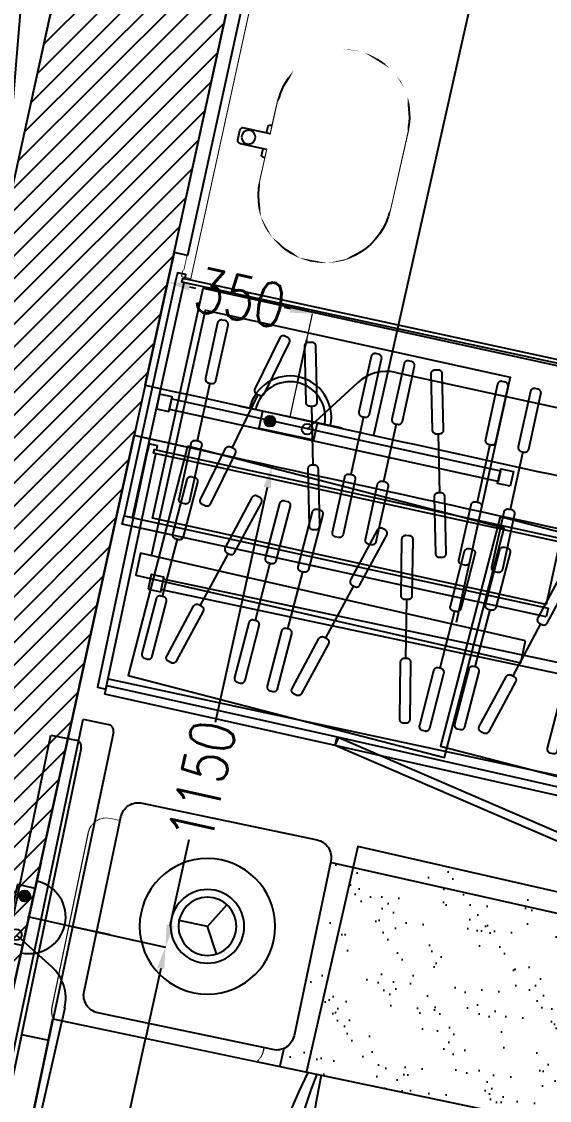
# Model space of a CAD drawing. Extents: x -678889171 to 586587, y -792238163 to 335485.
# Drawn here: x 70294 to 71523, y 23130 to 25646 of the extents above; entities that cross this region are included whole.
import ezdxf
from ezdxf.xclip import XClip

# ---------------------------------------------------------------- set-up
doc = ezdxf.new("R2010")
doc.units = 0
doc.header["$MEASUREMENT"] = 0
doc.header["$XCLIPFRAME"] = 2
doc.set_wipeout_variables(frame=1)
doc.layers.get('0').update_dxf_attribs({"color": 8})
doc.layers.get('Defpoints').update_dxf_attribs({"color": 252})
for name, color, linetype in [('1', 8, 'Continuous'), ('9TH-FURN$0$A-SITE-PATT', 252, 'Continuous'), ('9TH-FURN$0$XR-A-TYP-7-8-9-10$0$TYPICAL TYPES$0$I-EQPM', 252, 'Continuous'), ('9TH-FURN$0$XR-A-TYP-7-8-9-10$0$TYPICAL TYPES$0$I-FURN', 252, 'Continuous'), ('9TH-FURN$0$XR-A-TYP-7-8-9-10$0$TYPICAL TYPES$0$I-FURN-FLOR', 252, 'Continuous'), ('9TH-FURN$0$XR-A-TYP-7-8-9-10$0$TYPICAL TYPES$0$I-FURN-PATT', 252, 'Continuous'), ('9TH-FURN$0$XR-A-TYP-7-8-9-10$0$TYPICAL TYPES$0$I-WIPEOUT', 252, 'Continuous'), ('9TH-FURN$0$XR-A-TYP-7-8-9-10$0$TYPICAL TYPES$0$XREF_1BR$0$I-FURN', 252, 'Continuous'), ('E-POW-BLOCK', 4, 'Continuous'), ('XR-A-7TH8TH$0$XR-A-TYP-7-8-9-10$0$A-FURN-SANT', 252, 'Continuous'), ('XR-A-7TH8TH$0$XR-A-TYP-7-8-9-10$0$A-WALL', 252, 'Continuous'), ('XR-A-7TH8TH$0$XR-A-TYP-7-8-9-10$0$TYPICAL TYPES$0$I-WIPEOUT', 252, 'Continuous'), ('XR-A-9TH-FLOOR$0$A-WALL', 252, 'Continuous'), ('XR-A-col-910$0$A-COLS', 252, 'Continuous'), ('XR-A-col-910$0$A-SITE-PATT', 252, 'Continuous'), ('XR-A-TYP.furn$0$2ND-FURN$0$XREF1$0$I-EQPM', 252, 'Continuous'), ('XR-A-TYP.furn$0$2ND-FURN$0$XREF1$0$I-FURN', 252, 'Continuous'), ('XR-A-TYP.furn$0$2ND-FURN$0$XREF1$0$I-FURN-FLOR', 252, 'Continuous'), ('XR-A-TYP.furn$0$2ND-FURN$0$XREF1$0$I-FURN-PATT', 252, 'Continuous'), ('XR-A-TYP.furn$0$2ND-FURN$0$XREF1$0$I-WIPEOUT', 252, 'Continuous'), ('XR-A-TYP.furn$0$2ND-FURN$0$XREF1$0$XREF_1BR$0$I-FURN', 252, 'Continuous'), ('XR-Typ27 7th to11Th$0$XR-A-TYP-7-8-9-10$0$A-FURN-SANT', 252, 'Continuous'), ('XR-Typ27 7th to11Th$0$XR-A-TYP-7-8-9-10$0$A-WALL', 252, 'Continuous')]:
    doc.layers.add(name, color=color, linetype=linetype)
doc.styles.add('Work$0$E-M.MODUL', font='romans.shx', dxfattribs={"width": 0.8})
doc.dimstyles.new('Work$0$S-DIM', dxfattribs={"dimscale": 500, "dimtxt": 0.2065, "dimasz": 0.104, "dimexe": 0, "dimexo": 0, "dimgap": 0, "dimtad": 0, "dimdec": 0, "dimzin": 0, "dimdsep": 46, "dimtxsty": 'Work$0$E-M.MODUL', "dimcen": 0.25, "dimclrd": 5, "dimclre": 5, "dimclrt": 1, "dimadec": 0, "dimazin": 0, "dimtfac": 1, "dimtdec": 0, "dimtofl": 0, "dimtmove": 0, "dimatfit": 3, "dimfxl": 1, "dimtolj": 1, "dimtzin": 0, "dimlwe": 13, "dimarcsym": 0})

# ---------------------------------------------------------------- blocks, each defined once
blk = doc.blocks.new('SO1 WP')
at = {"layer": 'E-POW-BLOCK'}
h = blk.add_hatch(color=3, dxfattribs=at)
h.dxf.hatch_style = 1
edge = h.paths.add_edge_path()
edge.add_arc((-0.1064, -0.0481), 0.0303, 0, 360)
at = {"layer": 'E-POW-BLOCK', "color": 3}
for p, q in [((0, 0.2), (0, 0.45)), ((-0.3, 0), (0.3, 0))]:
    blk.add_line(p, q, dxfattribs=at)
blk.add_lwpolyline([(0.1593, 0), (-0.1593, 0), (-0.1593, -0.0988), (0.1593, -0.0988)], close=True, dxfattribs=at)
for centre in [(-0.1064, -0.0481), (0.1096, -0.0481)]:
    blk.add_circle(centre, 0.0303, dxfattribs=at)
for centre, radius, start, end in [((0, -0.0028), 0.2353, 0.68327, 179.31673), ((0, 0), 0.2, 0, 180)]:
    blk.add_arc(centre, radius, start, end, dxfattribs=at)
blk = doc.blocks.new('SO1')
at = {"layer": 'E-POW-BLOCK'}
h = blk.add_hatch(color=3, dxfattribs=at)
h.dxf.hatch_style = 1
edge = h.paths.add_edge_path()
edge.add_arc((-0.1064, -0.0481), 0.0303, 0, 360)
at = {"layer": 'E-POW-BLOCK', "color": 3}
for p, q in [((0, 0.2), (0, 0.45)), ((-0.3, 0), (0.3, 0))]:
    blk.add_line(p, q, dxfattribs=at)
blk.add_lwpolyline([(0.1593, 0), (-0.1593, 0), (-0.1593, -0.0988), (0.1593, -0.0988)], close=True, dxfattribs=at)
for centre in [(-0.1064, -0.0481), (0.1096, -0.0481)]:
    blk.add_circle(centre, 0.0303, dxfattribs=at)
blk.add_arc((0, 0), 0.2, 0, 180, dxfattribs=at)
blk = doc.blocks.new('*D3009')
at = {"layer": '1', "color": 5, "lineweight": 13, "transparency": 16777216}
for p, q in [((70581.1, 24797.7), (70633.7, 25038.4)), ((70919.1, 24723.9), (70971.7, 24964.6))]:
    blk.add_line(p, q, dxfattribs=at)
at = {"layer": '1', "color": 5, "lineweight": -2, "transparency": 16777216}
for p, q in [((70684.5, 25027.3), (70698.9, 25024.2)), ((70920.9, 24975.7), (70906.4, 24978.9))]:
    blk.add_line(p, q, dxfattribs=at)
at = {"layer": '1', "color": 5, "transparency": 16777216}
for points in [[(70686.3, 25035.8), (70682.6, 25018.9), (70633.7, 25038.4)], [(70922.7, 24984.2), (70919.1, 24967.2), (70971.7, 24964.6)]]:
    blk.add_solid(points, dxfattribs=at)
at = {"layer": 'Defpoints', "color": 0, "transparency": 16777216}
for p in [(70633.7, 25038.4), (70581.1, 24797.7), (70919.1, 24723.9, 0)]:
    blk.add_point(p, dxfattribs=at)
at = {"layer": '1', "color": 1, "transparency": 16777216, "insert": (70802.7, 25001.5), "char_height": 103.25, "attachment_point": 5, "rotation": 347.6785, "style": 'Work$0$E-M.MODUL'}
blk.add_mtext('\\A1;350', dxfattribs=at)
blk = doc.blocks.new('*D3011')
at = {"layer": '1', "color": 5, "lineweight": 13, "transparency": 16777216}
for p, q in [((70559.4, 24680.2), (70877.2, 24609.9)), ((70311, 23557.4), (70628.8, 23487.1))]:
    blk.add_line(p, q, dxfattribs=at)
at = {"layer": '1', "color": 5, "lineweight": -2, "transparency": 16777216}
for p, q in [((70865.9, 24559.2), (70744.7, 24010.9)), ((70640.1, 23537.8), (70684.4, 23738.2))]:
    blk.add_line(p, q, dxfattribs=at)
at = {"layer": '1', "color": 5, "transparency": 16777216}
for points in [[(70857.5, 24561), (70874.4, 24557.3), (70877.2, 24609.9)], [(70631.6, 23539.7), (70648.5, 23536), (70628.8, 23487.1)]]:
    blk.add_solid(points, dxfattribs=at)
at = {"layer": 'Defpoints', "color": 0, "transparency": 16777216}
for p in [(70559.4, 24680.2), (70877.2, 24609.9), (70311, 23557.4, 0)]:
    blk.add_point(p, dxfattribs=at)
at = {"layer": '1', "color": 1, "transparency": 16777216, "insert": (70714.5, 23874.6), "char_height": 103.25, "attachment_point": 5, "rotation": 77.5284, "style": 'Work$0$E-M.MODUL'}
blk.add_mtext('\\A1;1150', dxfattribs=at)
blk = doc.blocks.new('*D3012')
at = {"layer": '1', "color": 5, "lineweight": 13, "transparency": 16777216}
for p, q in [((70310.2, 23557.6), (70628.9, 23487.9)), ((69827.2, 21345.8), (70145.9, 21276.2))]:
    blk.add_line(p, q, dxfattribs=at)
at = {"layer": '1', "color": 5, "lineweight": -2, "transparency": 16777216}
for p, q in [((70617.8, 23437.1), (70418.5, 22524.3)), ((70157, 21327), (70356.4, 22239.9))]:
    blk.add_line(p, q, dxfattribs=at)
at = {"layer": '1', "color": 5, "transparency": 16777216}
for points in [[(70609.4, 23439), (70626.3, 23435.3), (70628.9, 23487.9)], [(70148.5, 21328.9), (70165.5, 21325.2), (70145.9, 21276.2)]]:
    blk.add_solid(points, dxfattribs=at)
at = {"layer": 'Defpoints', "color": 0, "transparency": 16777216}
for p in [(70310.2, 23557.6), (69827.2, 21345.8, 0), (70145.9, 21276.2)]:
    blk.add_point(p, dxfattribs=at)
at = {"layer": '1', "color": 1, "transparency": 16777216, "insert": (70387.4, 22382.1), "char_height": 103.25, "attachment_point": 5, "rotation": 77.6801, "style": 'Work$0$E-M.MODUL'}
blk.add_mtext('\\A1;2350', dxfattribs=at)
blk = doc.blocks.new('9TH-FURN$0$XR-A-TYP-7-8-9-10$0$TYPICAL TYPES$0$XREF_1BR$0$A$Cdd8648a7')
blk.add_line((0, 0), (33.9, -58.6))
at = {"flags": 128}
blk.add_lwpolyline([(33.9, 58.6), (0, 0), (-67.7, 0)], dxfattribs=at)
for radius in [158, 85.8, 67.7]:
    blk.add_circle((0, 0), radius)
blk = doc.blocks.new('9TH-FURN$0$XR-A-TYP-7-8-9-10$0$TYPICAL TYPES$0$XREF_1BR$0$GFDF')
at = {"layer": '9TH-FURN$0$XR-A-TYP-7-8-9-10$0$TYPICAL TYPES$0$I-FURN'}
for p, q in [((45353.9, 8278.2, 0), (48387.1, 8278.2, 0)), ((48387.1, 8278.2, 0), (48387.1, 8218.2, 0)), ((48372.1, 8203.2, 0), (48372.1, 8203.2, 0))]:
    blk.add_line(p, q, dxfattribs=at)
blk.add_arc((48372.1, 8218.2, 0), 15, 270, 0, dxfattribs=at)
at = {"layer": '9TH-FURN$0$XR-A-TYP-7-8-9-10$0$TYPICAL TYPES$0$I-EQPM', "xscale": -1, "rotation": 90}
blk.add_blockref('9TH-FURN$0$XR-A-TYP-7-8-9-10$0$TYPICAL TYPES$0$XREF_1BR$0$A$Cdd8648a7', (47974, 7895.4), dxfattribs=at)
blk.add_wipeout([(45889, 6555.5), (45889, 6447.5), (45889, 6399.9), (45889, 6299.8), (45889.2, 6249), (45896.3, 6227.3), (45910.5, 6212.2), (45928.4, 6204.4), (45934.6, 6203.4), (47639, 6203.2), (47662.7, 6209.2), (47680.3, 6225.1), (47686.7, 6238.1), (47689, 6253.2), (47689, 6555.5), (47719, 6555.5), (47736.8, 6566.4), (47739, 6630), (47739, 6992.2), (47733.9, 7005.5), (47704, 7012.2), (47689, 7012.2), (47689, 8203.2), (45889, 8203.2), (45889, 7012.2), (45874, 7012.2), (45856.6, 7011.9), (45841.5, 7001.8), (45839, 6989.3), (45839, 6575.5), (45844.9, 6561.3), (45859, 6555.5)]).dxf.layer = '9TH-FURN$0$XR-A-TYP-7-8-9-10$0$TYPICAL TYPES$0$I-WIPEOUT'
at = {"layer": '9TH-FURN$0$XR-A-TYP-7-8-9-10$0$TYPICAL TYPES$0$I-FURN'}
for p, q in [((48372.1, 8203.2, 0), (45368.9, 8203.2, 0)), ((47689, 8203.2), (47689, 7012.2))]:
    blk.add_line(p, q, dxfattribs=at)
blk.add_lwpolyline([(47765.7, 8145.4), (48182.3, 8145.4, -0.414214), (48224, 8103.7), (48224, 7687, -0.414214), (48182.3, 7645.4), (47765.7, 7645.4, -0.414214), (47724, 7687), (47724, 8103.7, -0.414214)], format="xyb", close=True, dxfattribs=at)
for points in [[(47689, 7574.9, 0.139069), (46468.3, 7428, 0.011412), (46104.9, 7332.2, 0.589443), (45936.4, 7365.4, -0.197831), (46091.2, 7526.5, -0.138791), (47689, 7595.9, -571.483841)], [(47689, 7564.5, 0.11624), (46662.5, 7314.5, -0.134548), (46570, 7386.7, -0.027337), (46614.9, 7421, 0.139871), (46539.7, 7456.1, 0.195742)]]:
    blk.add_lwpolyline(points, format="xyb", dxfattribs=at)
blk.add_wipeout([(47761.8, 8145.2), (47758, 8144.7), (47754.3, 8143.8), (47750.6, 8142.6), (47747.1, 8141), (47743.7, 8139.1), (47740.6, 8137), (47737.6, 8134.5), (47734.9, 8131.8), (47732.4, 8128.8), (47730.3, 8125.6), (47728.4, 8122.3), (47726.8, 8118.8), (47725.6, 8115.1), (47724.7, 8111.4), (47724.2, 8107.6), (47724, 8103.7), (47724, 7687), (47724.2, 7683.2), (47724.7, 7679.4), (47725.6, 7675.6), (47726.8, 7672), (47728.4, 7668.5), (47730.3, 7665.1), (47732.4, 7661.9), (47734.9, 7659), (47737.6, 7656.3), (47740.6, 7653.8), (47743.7, 7651.6), (47747.1, 7649.7), (47750.6, 7648.2), (47754.3, 7647), (47758, 7646.1), (47761.8, 7645.6), (47765.7, 7645.4), (48182.3, 7645.4), (48186.2, 7645.6), (48190, 7646.1), (48193.7, 7647), (48197.4, 7648.2), (48200.9, 7649.7), (48204.3, 7651.6), (48207.5, 7653.8), (48210.4, 7656.3), (48213.1, 7659), (48215.6, 7661.9), (48217.8, 7665.1), (48219.6, 7668.5), (48221.2, 7672), (48222.4, 7675.6), (48223.3, 7679.4), (48223.8, 7683.2), (48224, 7687), (48224, 8103.7), (48223.8, 8107.6), (48223.3, 8111.4), (48222.4, 8115.1), (48221.2, 8118.8), (48219.6, 8122.3), (48217.8, 8125.6), (48215.6, 8128.8), (48213.1, 8131.8), (48210.4, 8134.5), (48207.5, 8137), (48204.3, 8139.1), (48200.9, 8141), (48197.4, 8142.6), (48193.7, 8143.8), (48190, 8144.7), (48186.2, 8145.2), (48182.3, 8145.4), (47765.7, 8145.4)]).dxf.layer = '9TH-FURN$0$XR-A-TYP-7-8-9-10$0$TYPICAL TYPES$0$I-WIPEOUT'
blk = doc.blocks.new('*U503')
at = {"layer": '9TH-FURN$0$XR-A-TYP-7-8-9-10$0$TYPICAL TYPES$0$XREF_1BR$0$I-FURN'}
for points in [[(-1826.4, 0), (-1796.4, 0), (-1796.4, 35), (-1826.4, 35)], [(-358.5, 5), (-1796.4, 5), (-1796.4, 30), (-358.5, 30)], [(-328.5, 0), (-358.5, 0), (-358.5, 35), (-328.5, 35)]]:
    blk.add_lwpolyline(points, close=True, dxfattribs=at)
blk = doc.blocks.new('9TH-FURN$0$XR-A-TYP-7-8-9-10$0$TYPICAL TYPES$0$XREF_1BR$0$A$C0C3539C5')
at = {"layer": '9TH-FURN$0$XR-A-TYP-7-8-9-10$0$TYPICAL TYPES$0$XREF_1BR$0$I-FURN', "ltscale": 0.5}
for p, q in [((-0.0688, 0), (0.0688, 0)), ((-0.0688, -0.083), (0.0688, -0.083)), ((-0.0688, -0.1615), (0.0688, -0.1615)), ((-0.0668, -0.2767), (0.0668, -0.2441)), ((-0.0668, -0.4045), (0.0668, -0.4371)), ((-0.0688, -0.5277), (0.0688, -0.5277)), ((-0.0688, -0.6062), (0.0688, -0.6062)), ((-0.0668, -0.7062), (0.0668, -0.7388)), ((-0.0688, -0.8293), (0.0688, -0.8293)), ((-0.0688, -0.9078), (0.0688, -0.9078))]:
    blk.add_line(p, q, dxfattribs=at)
for points in [[(-0.2098, -0.0125, -0.414214), (-0.2188, -0.0035), (-0.2188, 0.0035, -0.414214), (-0.2098, 0.0125), (-0.0778, 0.0125, -0.414214), (-0.0688, 0.0035), (-0.0688, -0.0035, -0.414214), (-0.0778, -0.0125)], [(0.2098, -0.0125, 0.414214), (0.2188, -0.0035), (0.2188, 0.0035, 0.414214), (0.2098, 0.0125), (0.0778, 0.0125, 0.414214), (0.0688, 0.0035), (0.0688, -0.0035, 0.414214), (0.0778, -0.0125)], [(-0.2098, -0.0955, -0.414214), (-0.2188, -0.0865), (-0.2188, -0.0795, -0.414214), (-0.2098, -0.0705), (-0.0778, -0.0705, -0.414214), (-0.0688, -0.0795), (-0.0688, -0.0865, -0.414214), (-0.0778, -0.0955)], [(0.2098, -0.0955, 0.414214), (0.2188, -0.0865), (0.2188, -0.0795, 0.414214), (0.2098, -0.0705), (0.0778, -0.0705, 0.414214), (0.0688, -0.0795), (0.0688, -0.0865, 0.414214), (0.0778, -0.0955)], [(-0.2098, -0.174, -0.414214), (-0.2188, -0.165), (-0.2188, -0.158, -0.414214), (-0.2098, -0.149), (-0.0778, -0.149, -0.414214), (-0.0688, -0.158), (-0.0688, -0.165, -0.414214), (-0.0778, -0.174)], [(0.2098, -0.174, 0.414214), (0.2188, -0.165), (0.2188, -0.158, 0.414214), (0.2098, -0.149), (0.0778, -0.149, 0.414214), (0.0688, -0.158), (0.0688, -0.165, 0.414214), (0.0778, -0.174)], [(0.2067, -0.2228, 0.414214), (0.2133, -0.2119), (0.2117, -0.2051, 0.414214), (0.2008, -0.1985), (0.0726, -0.2298, 0.414214), (0.066, -0.2407), (0.0676, -0.2475, 0.414214), (0.0785, -0.2541)], [(-0.2008, -0.3223, -0.414214), (-0.2117, -0.3157), (-0.2133, -0.3089, -0.414214), (-0.2067, -0.298), (-0.0785, -0.2667, -0.414214), (-0.0676, -0.2733), (-0.066, -0.2801, -0.414214), (-0.0726, -0.291)], [(-0.2008, -0.3589, 0.414214), (-0.2117, -0.3655), (-0.2133, -0.3723, 0.414214), (-0.2067, -0.3832), (-0.0785, -0.4145, 0.414214), (-0.0676, -0.4079), (-0.066, -0.4011, 0.414214), (-0.0726, -0.3902)], [(0.2067, -0.4585, -0.414214), (0.2133, -0.4693), (0.2117, -0.4761, -0.414214), (0.2008, -0.4827), (0.0726, -0.4514, -0.414214), (0.066, -0.4405), (0.0676, -0.4337, -0.414214), (0.0785, -0.4271)], [(-0.2098, -0.5402, -0.414214), (-0.2188, -0.5312), (-0.2188, -0.5242, -0.414214), (-0.2098, -0.5152), (-0.0778, -0.5152, -0.414214), (-0.0688, -0.5242), (-0.0688, -0.5312, -0.414214), (-0.0778, -0.5402)], [(0.2098, -0.5402, 0.414214), (0.2188, -0.5312), (0.2188, -0.5242, 0.414214), (0.2098, -0.5152), (0.0778, -0.5152, 0.414214), (0.0688, -0.5242), (0.0688, -0.5312, 0.414214), (0.0778, -0.5402)], [(-0.2098, -0.6187, -0.414214), (-0.2188, -0.6097), (-0.2188, -0.6027, -0.414214), (-0.2098, -0.5937), (-0.0778, -0.5937, -0.414214), (-0.0688, -0.6027), (-0.0688, -0.6097, -0.414214), (-0.0778, -0.6187)], [(0.2098, -0.6187, 0.414214), (0.2188, -0.6097), (0.2188, -0.6027, 0.414214), (0.2098, -0.5937), (0.0778, -0.5937, 0.414214), (0.0688, -0.6027), (0.0688, -0.6097, 0.414214), (0.0778, -0.6187)], [(-0.2008, -0.6606, 0.414214), (-0.2117, -0.6672), (-0.2133, -0.674, 0.414214), (-0.2067, -0.6849), (-0.0785, -0.7162, 0.414214), (-0.0676, -0.7096), (-0.066, -0.7028, 0.414214), (-0.0726, -0.6919)], [(0.2067, -0.7601, -0.414214), (0.2133, -0.771), (0.2117, -0.7778, -0.414214), (0.2008, -0.7844), (0.0726, -0.7531, -0.414214), (0.066, -0.7422), (0.0676, -0.7354, -0.414214), (0.0785, -0.7288)], [(-0.2098, -0.8418, -0.414214), (-0.2188, -0.8328), (-0.2188, -0.8258, -0.414214), (-0.2098, -0.8168), (-0.0778, -0.8168, -0.414214), (-0.0688, -0.8258), (-0.0688, -0.8328, -0.414214), (-0.0778, -0.8418)], [(0.2098, -0.8418, 0.414214), (0.2188, -0.8328), (0.2188, -0.8258, 0.414214), (0.2098, -0.8168), (0.0778, -0.8168, 0.414214), (0.0688, -0.8258), (0.0688, -0.8328, 0.414214), (0.0778, -0.8418)], [(-0.2098, -0.9203, -0.414214), (-0.2188, -0.9113), (-0.2188, -0.9043, -0.414214), (-0.2098, -0.8953), (-0.0778, -0.8953, -0.414214), (-0.0688, -0.9043), (-0.0688, -0.9113, -0.414214), (-0.0778, -0.9203)], [(0.2098, -0.9203, 0.414214), (0.2188, -0.9113), (0.2188, -0.9043, 0.414214), (0.2098, -0.8953), (0.0778, -0.8953, 0.414214), (0.0688, -0.9043), (0.0688, -0.9113, 0.414214), (0.0778, -0.9203)]]:
    blk.add_lwpolyline(points, format="xyb", close=True, dxfattribs=at)
blk = doc.blocks.new('XR-A-col-910')
at = {"layer": 'XR-A-col-910$0$A-SITE-PATT'}
h = blk.add_hatch(dxfattribs=at)
h.set_pattern_fill('ANSI31', color=256, scale=300, angle=8.1314)
h.set_pattern_definition([(45, (5796.236, -60010.182), (-26.516504, 26.516504), [])])
h.paths.add_polyline_path([(71846.5, 6122.7), (73585.7, 14085), (71143.3, 14618.5), (71218, 14960.4), (74051.2, 14341.6), (72237.3, 6037.4)])
at = {"layer": 'XR-A-col-910$0$A-COLS'}
blk.add_lwpolyline([(71846.5, 6122.7), (73585.7, 14085), (71143.3, 14618.5), (71218, 14960.4), (74051.2, 14341.6), (72237.3, 6037.4)], close=True, dxfattribs=at)
blk = doc.blocks.new('XR-Typ27 7th to11Th')
at = {"layer": 'XR-Typ27 7th to11Th$0$XR-A-TYP-7-8-9-10$0$A-FURN-SANT', "extrusion": (3.08581e-09, -6.74174e-10, 1), "elevation": 0}
blk.add_lwpolyline([(72312.8, 11783), (73231.3, 13840.8), (73047.4, 11620.6)], dxfattribs=at)
at = {"layer": 'XR-Typ27 7th to11Th$0$XR-A-TYP-7-8-9-10$0$A-WALL'}
for p, q in [((73083.7, 11786.6), (73575.1, 14036.1)), ((73381.6, 11276.2), (73976.5, 13999.6)), ((72504.1, 7258.5), (73356, 11159))]:
    blk.add_line(p, q, dxfattribs=at)
blk = doc.blocks.new('*U1333')
for points in [[(-30, 885), (-32, 885), (-32, 898), (-50, 898), (-50, 900), (-30, 900)], [(-44, 202), (-50, 202), (-50, 898), (-44, 898)], [(-32, 202), (-32, 898), (-44, 898), (-44, 202)], [(-30, 215), (-32, 215), (-32, 202), (-50, 202), (-50, 200), (-30, 200)]]:
    blk.add_lwpolyline(points, close=True)
blk.add_wipeout([(0, 250), (-32, 250), (-32, 215), (-30, 215), (-30, 200), (-50, 200), (-50, 900), (-30, 900), (-30, 885), (-32, 885), (-32, 850), (0, 850)]).dxf.layer = 'XR-A-7TH8TH$0$XR-A-TYP-7-8-9-10$0$TYPICAL TYPES$0$I-WIPEOUT'
blk.add_lwpolyline([(0, 250), (-32, 250), (-32, 850), (0, 850)], close=True)
blk = doc.blocks.new('XR-A-7TH8TH$0$XR-A-TYP-7-8-9-10$0$TYPICAL TYPES$0$A$C1e9f3e9b')
at = {"layer": 'XR-A-7TH8TH$0$XR-A-TYP-7-8-9-10$0$A-FURN-SANT'}
for p, q in [((63.4, 95.5), (64, 19.6)), ((343.4, 96.6), (344.7, -93.4)), ((203.8, 51.8), (204.3, -50.1)), ((48.9, 42), (49, 19.5)), ((103.9, -18.9), (103.8, 19.7)), ((255.5, 1.1), (153.1, 0.6)), ((49.1, -19.1), (49.2, -41.6)), ((64.1, -19), (64.7, -94.5))]:
    blk.add_line(p, q, dxfattribs=at)
for points in [[(39.1, -19.1), (39.2, -34.8, 0.36397), (41.7, -37.8), (46.7, -38.6, -0.36397), (49.2, -41.6), (49.7, -94.6, 1), (359.7, -93.3), (358.4, 96.7, 1), (48.4, 95.4), (48.9, 42, -0.36397), (46.4, 39), (41.4, 38.1, 0.36397), (38.9, 35.1), (39, 19.5)], [(108.3, -18.9, 0.465324), (129.5, -2.5), (129.4, 3.6, 0.465324), (108.1, 19.8)]]:
    blk.add_lwpolyline(points, format="xyb", dxfattribs=at)
blk.add_lwpolyline([(-14.8, -19.4), (112.4, -18.8, 0.465324), (133.5, -2.5), (133.5, 3.6, 0.465324), (112.2, 19.8), (-15, 19.2, 0.414214), (-23, 11.1), (-22.9, -11.3, 0.414214)], format="xyb", close=True, dxfattribs=at)
for centre, radius in [((204.3, 0.8), 37.5), ((204, 0.8), 26), ((0, 0), 16.1)]:
    blk.add_circle(centre, radius, dxfattribs=at)
for centre, start, end in [((203.4, 96.1), 0.2386, 180.2386), ((204.7, -93.9), 180.2386, 0.2386)]:
    blk.add_arc(centre, 140, start, end, dxfattribs=at)
blk.add_wipeout([(358.4, 96.7), (359.7, -93.3), (340.9, -178.2), (295.9, -224), (219.8, -251), (151.8, -246.1), (102.7, -216.6), (71.6, -181.4), (49.7, -94.6), (48.4, 95.4), (66.7, 174.5), (103.5, 217), (175.6, 249.7), (242.7, 248.1), (282.8, 229.3), (329.4, 184.3)]).dxf.layer = 'XR-A-7TH8TH$0$XR-A-TYP-7-8-9-10$0$A-FURN-SANT'
blk = doc.blocks.new('XR-A-7TH8TH')
at = {"layer": 'XR-A-7TH8TH$0$XR-A-TYP-7-8-9-10$0$A-FURN-SANT'}
blk.add_line((73914.7, 11158.8), (74158.8, 12246.3), dxfattribs=at)
at = {"layer": 'XR-A-7TH8TH$0$XR-A-TYP-7-8-9-10$0$A-WALL'}
for centre, radius, start, end in [((171701.1, 456015.3), 455477.4, 257.533994, 257.823038), ((172960.6, 461502.3), 461226.9, 257.528399, 257.828747)]:
    blk.add_arc(centre, radius, start, end, dxfattribs=at)
at = {"layer": 'XR-A-7TH8TH$0$XR-A-TYP-7-8-9-10$0$A-FURN-SANT', "rotation": 167.6785494931149}
blk.add_blockref('*U1333', (73630.5, 12415.4, 0), dxfattribs=at)
at = {"layer": 'XR-A-7TH8TH$0$XR-A-TYP-7-8-9-10$0$A-FURN-SANT', "xscale": -1.000000000000002, "rotation": 167.7602642670361}
blk.add_blockref('XR-A-7TH8TH$0$XR-A-TYP-7-8-9-10$0$TYPICAL TYPES$0$A$C1e9f3e9b', (73622.6, 11854.3, 0), dxfattribs=at)
at = {"layer": 'XR-A-7TH8TH$0$XR-A-TYP-7-8-9-10$0$A-WALL'}
blk.add_line((73381.6, 11276.2), (73965.9, 13950.9), dxfattribs=at)
blk = doc.blocks.new('XR-A-TYP.furn$0$2ND-FURN$0$XREF1$0$XREF_1BR$0$A$Cdd8648a7')
blk.add_line((0, 0), (33.9, -58.6))
at = {"flags": 128}
blk.add_lwpolyline([(33.9, 58.6), (0, 0), (-67.7, 0)], dxfattribs=at)
for radius in [158, 85.8, 67.7]:
    blk.add_circle((0, 0), radius)
blk = doc.blocks.new('XR-A-TYP.furn$0$2ND-FURN$0$XREF1$0$XREF_1BR$0$GFDF')
at = {"layer": 'XR-A-TYP.furn$0$2ND-FURN$0$XREF1$0$I-FURN'}
for p, q in [((45353.9, 8278.2, 0), (48387.1, 8278.2, 0)), ((48387.1, 8278.2, 0), (48387.1, 8218.2, 0)), ((48372.1, 8203.2, 0), (48372.1, 8203.2, 0))]:
    blk.add_line(p, q, dxfattribs=at)
blk.add_arc((48372.1, 8218.2, 0), 15, 270, 0, dxfattribs=at)
blk.add_wipeout([(47761.8, 8145.2), (47758, 8144.7), (47754.3, 8143.8), (47750.6, 8142.6), (47747.1, 8141), (47743.7, 8139.1), (47740.6, 8137), (47737.6, 8134.5), (47734.9, 8131.8), (47732.4, 8128.8), (47730.3, 8125.6), (47728.4, 8122.3), (47726.8, 8118.8), (47725.6, 8115.1), (47724.7, 8111.4), (47724.2, 8107.6), (47724, 8103.7), (47724, 7687), (47724.2, 7683.2), (47724.7, 7679.4), (47725.6, 7675.6), (47726.8, 7672), (47728.4, 7668.5), (47730.3, 7665.1), (47732.4, 7661.9), (47734.9, 7659), (47737.6, 7656.3), (47740.6, 7653.8), (47743.7, 7651.6), (47747.1, 7649.7), (47750.6, 7648.2), (47754.3, 7647), (47758, 7646.1), (47761.8, 7645.6), (47765.7, 7645.4), (48182.3, 7645.4), (48186.2, 7645.6), (48190, 7646.1), (48193.7, 7647), (48197.4, 7648.2), (48200.9, 7649.7), (48204.3, 7651.6), (48207.5, 7653.8), (48210.4, 7656.3), (48213.1, 7659), (48215.6, 7661.9), (48217.8, 7665.1), (48219.6, 7668.5), (48221.2, 7672), (48222.4, 7675.6), (48223.3, 7679.4), (48223.8, 7683.2), (48224, 7687), (48224, 8103.7), (48223.8, 8107.6), (48223.3, 8111.4), (48222.4, 8115.1), (48221.2, 8118.8), (48219.6, 8122.3), (48217.8, 8125.6), (48215.6, 8128.8), (48213.1, 8131.8), (48210.4, 8134.5), (48207.5, 8137), (48204.3, 8139.1), (48200.9, 8141), (48197.4, 8142.6), (48193.7, 8143.8), (48190, 8144.7), (48186.2, 8145.2), (48182.3, 8145.4), (47765.7, 8145.4)]).dxf.layer = 'XR-A-TYP.furn$0$2ND-FURN$0$XREF1$0$I-WIPEOUT'
blk.add_lwpolyline([(47765.7, 8145.4), (48182.3, 8145.4, -0.414214), (48224, 8103.7), (48224, 7687, -0.414214), (48182.3, 7645.4), (47765.7, 7645.4, -0.414214), (47724, 7687), (47724, 8103.7, -0.414214)], format="xyb", close=True, dxfattribs=at)
at = {"layer": 'XR-A-TYP.furn$0$2ND-FURN$0$XREF1$0$I-EQPM', "xscale": -1, "rotation": 90}
blk.add_blockref('XR-A-TYP.furn$0$2ND-FURN$0$XREF1$0$XREF_1BR$0$A$Cdd8648a7', (47974, 7895.4), dxfattribs=at)
blk.add_wipeout([(45889, 6555.5), (45889, 6447.5), (45889, 6399.9), (45889, 6299.8), (45889.2, 6249), (45896.3, 6227.3), (45910.5, 6212.2), (45928.4, 6204.4), (45934.6, 6203.4), (47639, 6203.2), (47662.7, 6209.2), (47680.3, 6225.1), (47686.7, 6238.1), (47689, 6253.2), (47689, 6555.5), (47719, 6555.5), (47736.8, 6566.4), (47739, 6630), (47739, 6992.2), (47733.9, 7005.5), (47704, 7012.2), (47689, 7012.2), (47689, 8203.2), (45889, 8203.2), (45889, 7012.2), (45874, 7012.2), (45856.6, 7011.9), (45841.5, 7001.8), (45839, 6989.3), (45839, 6575.5), (45844.9, 6561.3), (45859, 6555.5)]).dxf.layer = 'XR-A-TYP.furn$0$2ND-FURN$0$XREF1$0$I-WIPEOUT'
at = {"layer": 'XR-A-TYP.furn$0$2ND-FURN$0$XREF1$0$I-FURN'}
for p, q in [((48372.1, 8203.2, 0), (45368.9, 8203.2, 0)), ((47689, 8203.2), (47689, 7012.2))]:
    blk.add_line(p, q, dxfattribs=at)
blk.add_lwpolyline([(45889, 8203.2), (47689, 8203.2)], dxfattribs=at)
for points in [[(47689, 7574.9, 0.139069), (46468.3, 7428, 0.011412), (46104.9, 7332.2, 0.589443), (45936.4, 7365.4, -0.197831), (46091.2, 7526.5, -0.138791), (47689, 7595.9, -571.483841)], [(47689, 7564.5, 0.11624), (46662.5, 7314.5, -0.134548), (46570, 7386.7, -0.027337), (46614.9, 7421, 0.139871), (46539.7, 7456.1, 0.195742)]]:
    blk.add_lwpolyline(points, format="xyb", dxfattribs=at)
blk = doc.blocks.new('*U1722')
at = {"layer": 'XR-A-TYP.furn$0$2ND-FURN$0$XREF1$0$XREF_1BR$0$I-FURN'}
for points in [[(-1292, 0), (-1262, 0), (-1262, 35), (-1292, 35)], [(-478, 5), (-1262, 5), (-1262, 30), (-478, 30)], [(-448, 0), (-478, 0), (-478, 35), (-448, 35)]]:
    blk.add_lwpolyline(points, close=True, dxfattribs=at)
blk = doc.blocks.new('XR-A-TYP.furn$0$2ND-FURN$0$XREF1$0$XREF_1BR$0$A$C0C3539C5')
at = {"layer": 'XR-A-TYP.furn$0$2ND-FURN$0$XREF1$0$XREF_1BR$0$I-FURN', "ltscale": 0.5}
for p, q in [((-0.0688, 0), (0.0688, 0)), ((-0.0688, -0.083), (0.0688, -0.083)), ((-0.0688, -0.1615), (0.0688, -0.1615)), ((-0.0668, -0.2767), (0.0668, -0.2441)), ((-0.0668, -0.4045), (0.0668, -0.4371)), ((-0.0688, -0.5277), (0.0688, -0.5277)), ((-0.0688, -0.6062), (0.0688, -0.6062)), ((-0.0668, -0.7062), (0.0668, -0.7388)), ((-0.0688, -0.8293), (0.0688, -0.8293)), ((-0.0688, -0.9078), (0.0688, -0.9078))]:
    blk.add_line(p, q, dxfattribs=at)
for points in [[(-0.2098, -0.0125, -0.414214), (-0.2188, -0.0035), (-0.2188, 0.0035, -0.414214), (-0.2098, 0.0125), (-0.0778, 0.0125, -0.414214), (-0.0688, 0.0035), (-0.0688, -0.0035, -0.414214), (-0.0778, -0.0125)], [(0.2098, -0.0125, 0.414214), (0.2188, -0.0035), (0.2188, 0.0035, 0.414214), (0.2098, 0.0125), (0.0778, 0.0125, 0.414214), (0.0688, 0.0035), (0.0688, -0.0035, 0.414214), (0.0778, -0.0125)], [(-0.2098, -0.0955, -0.414214), (-0.2188, -0.0865), (-0.2188, -0.0795, -0.414214), (-0.2098, -0.0705), (-0.0778, -0.0705, -0.414214), (-0.0688, -0.0795), (-0.0688, -0.0865, -0.414214), (-0.0778, -0.0955)], [(0.2098, -0.0955, 0.414214), (0.2188, -0.0865), (0.2188, -0.0795, 0.414214), (0.2098, -0.0705), (0.0778, -0.0705, 0.414214), (0.0688, -0.0795), (0.0688, -0.0865, 0.414214), (0.0778, -0.0955)], [(-0.2098, -0.174, -0.414214), (-0.2188, -0.165), (-0.2188, -0.158, -0.414214), (-0.2098, -0.149), (-0.0778, -0.149, -0.414214), (-0.0688, -0.158), (-0.0688, -0.165, -0.414214), (-0.0778, -0.174)], [(0.2098, -0.174, 0.414214), (0.2188, -0.165), (0.2188, -0.158, 0.414214), (0.2098, -0.149), (0.0778, -0.149, 0.414214), (0.0688, -0.158), (0.0688, -0.165, 0.414214), (0.0778, -0.174)], [(0.2067, -0.2228, 0.414214), (0.2133, -0.2119), (0.2117, -0.2051, 0.414214), (0.2008, -0.1985), (0.0726, -0.2298, 0.414214), (0.066, -0.2407), (0.0676, -0.2475, 0.414214), (0.0785, -0.2541)], [(-0.2008, -0.3223, -0.414214), (-0.2117, -0.3157), (-0.2133, -0.3089, -0.414214), (-0.2067, -0.298), (-0.0785, -0.2667, -0.414214), (-0.0676, -0.2733), (-0.066, -0.2801, -0.414214), (-0.0726, -0.291)], [(-0.2008, -0.3589, 0.414214), (-0.2117, -0.3655), (-0.2133, -0.3723, 0.414214), (-0.2067, -0.3832), (-0.0785, -0.4145, 0.414214), (-0.0676, -0.4079), (-0.066, -0.4011, 0.414214), (-0.0726, -0.3902)], [(0.2067, -0.4585, -0.414214), (0.2133, -0.4693), (0.2117, -0.4761, -0.414214), (0.2008, -0.4827), (0.0726, -0.4514, -0.414214), (0.066, -0.4405), (0.0676, -0.4337, -0.414214), (0.0785, -0.4271)], [(-0.2098, -0.5402, -0.414214), (-0.2188, -0.5312), (-0.2188, -0.5242, -0.414214), (-0.2098, -0.5152), (-0.0778, -0.5152, -0.414214), (-0.0688, -0.5242), (-0.0688, -0.5312, -0.414214), (-0.0778, -0.5402)], [(0.2098, -0.5402, 0.414214), (0.2188, -0.5312), (0.2188, -0.5242, 0.414214), (0.2098, -0.5152), (0.0778, -0.5152, 0.414214), (0.0688, -0.5242), (0.0688, -0.5312, 0.414214), (0.0778, -0.5402)], [(-0.2098, -0.6187, -0.414214), (-0.2188, -0.6097), (-0.2188, -0.6027, -0.414214), (-0.2098, -0.5937), (-0.0778, -0.5937, -0.414214), (-0.0688, -0.6027), (-0.0688, -0.6097, -0.414214), (-0.0778, -0.6187)], [(0.2098, -0.6187, 0.414214), (0.2188, -0.6097), (0.2188, -0.6027, 0.414214), (0.2098, -0.5937), (0.0778, -0.5937, 0.414214), (0.0688, -0.6027), (0.0688, -0.6097, 0.414214), (0.0778, -0.6187)], [(-0.2008, -0.6606, 0.414214), (-0.2117, -0.6672), (-0.2133, -0.674, 0.414214), (-0.2067, -0.6849), (-0.0785, -0.7162, 0.414214), (-0.0676, -0.7096), (-0.066, -0.7028, 0.414214), (-0.0726, -0.6919)], [(0.2067, -0.7601, -0.414214), (0.2133, -0.771), (0.2117, -0.7778, -0.414214), (0.2008, -0.7844), (0.0726, -0.7531, -0.414214), (0.066, -0.7422), (0.0676, -0.7354, -0.414214), (0.0785, -0.7288)], [(-0.2098, -0.8418, -0.414214), (-0.2188, -0.8328), (-0.2188, -0.8258, -0.414214), (-0.2098, -0.8168), (-0.0778, -0.8168, -0.414214), (-0.0688, -0.8258), (-0.0688, -0.8328, -0.414214), (-0.0778, -0.8418)], [(0.2098, -0.8418, 0.414214), (0.2188, -0.8328), (0.2188, -0.8258, 0.414214), (0.2098, -0.8168), (0.0778, -0.8168, 0.414214), (0.0688, -0.8258), (0.0688, -0.8328, 0.414214), (0.0778, -0.8418)], [(-0.2098, -0.9203, -0.414214), (-0.2188, -0.9113), (-0.2188, -0.9043, -0.414214), (-0.2098, -0.8953), (-0.0778, -0.8953, -0.414214), (-0.0688, -0.9043), (-0.0688, -0.9113, -0.414214), (-0.0778, -0.9203)], [(0.2098, -0.9203, 0.414214), (0.2188, -0.9113), (0.2188, -0.9043, 0.414214), (0.2098, -0.8953), (0.0778, -0.8953, 0.414214), (0.0688, -0.9043), (0.0688, -0.9113, 0.414214), (0.0778, -0.9203)]]:
    blk.add_lwpolyline(points, format="xyb", close=True, dxfattribs=at)
blk = doc.blocks.new('XR-A-TYP.furn')
at = {"layer": 'XR-A-TYP.furn$0$2ND-FURN$0$XREF1$0$I-FURN-PATT'}
h = blk.add_hatch(dxfattribs=at)
h.set_pattern_fill('AR-SAND', color=256, scale=3, angle=-192.8472)
h.set_pattern_definition([(204.6528, (76051.85, 13069.15), (-27.9666, -144.2158), [0, -115.824, 0, -129.54, 0, -123.825]), (174.6528, (76051.85, 13069.15), (-179.297, -179.6785), [0, -62.484, 0, -104.394, 0, -40.005]), (134.6528, (76143.23, 13048.31), (-231.4532, 52.343), [0, -38.1, 0, -137.16, 0, -179.07]), (124.6528, (76143.23, 13048.31), (-238.203, -14.271), [0, -19.05, 0, -89.916, 0, -102.87])])
h.paths.add_polyline_path([(73239.4, 7401.3), (75078.3, 6981.9), (75716.4, 9780), (73877.5, 10199.5)])
at = {"layer": 'XR-A-TYP.furn$0$2ND-FURN$0$XREF1$0$I-FURN'}
blk.add_lwpolyline([(73474.3, 11523.9), (73476.4, 11533.6), (73456.9, 11537.9), (73454.8, 11528.2), (73454.8, 11528.2), (73452.8, 11519.4), (73452.8, 11519.4), (73332.6, 10971.4), (73352.2, 10967.1), (73472.4, 11515.1), (73467.5, 11516.2), (73469.4, 11524.9)], close=True, dxfattribs=at)
at = {"layer": 'XR-A-TYP.furn$0$2ND-FURN$0$XREF1$0$I-FURN', "elevation": 0}
for points in [[(74441.4, 11305.3), (73467.5, 11516.3), (73469.4, 11525), (74443.3, 11314.1)], [(74316.5, 10735.8), (73328.5, 10951.8), (73332.8, 10971.4), (74320.8, 10755.4)], [(74268.2, 10679.2), (73371.2, 10883.7), (73360, 10832.4), (74257, 10627.9)]]:
    blk.add_lwpolyline(points, close=True, dxfattribs=at)
blk.add_lwpolyline([(73396.9, 10878.1), (73522.4, 11450.5), (74232.1, 11294.7), (74106.6, 10722.4)], dxfattribs=at)
at = {"layer": 'XR-A-TYP.furn$0$2ND-FURN$0$XREF1$0$I-FURN-FLOR', "elevation": 0}
blk.add_lwpolyline([(73239.4, 7401.3), (75078.3, 6981.9), (75716.4, 9780), (73877.5, 10199.5)], close=True, dxfattribs=at)
at = {"layer": 'XR-A-TYP.furn$0$2ND-FURN$0$XREF1$0$I-FURN', "extrusion": (3.15512e-11, -8.01655e-12, -1)}
ref = blk.add_blockref('XR-A-TYP.furn$0$2ND-FURN$0$XREF1$0$XREF_1BR$0$A$C0C3539C5', (-73360.2, 11247.9, 0), dxfattribs=dict(at, xscale=1000.000000000001, yscale=1000.000000000001, zscale=-1000, rotation=282.3724873579528))
XClip(ref).set_block_clipping_path([(-0.2820145837, -1.0371326616), (0.2675332336, -0.0984328915)])
at = {"layer": 'XR-A-TYP.furn$0$2ND-FURN$0$XREF1$0$I-FURN', "rotation": 347.6275126357934}
blk.add_blockref('*U1722', (74670.1, 10944.1, 0), dxfattribs=at)
at = {"layer": 'XR-A-TYP.furn$0$2ND-FURN$0$XREF1$0$I-FURN', "extrusion": (-3.20132e-11, 5.9271e-12, -1)}
ref = blk.add_blockref('XR-A-TYP.furn$0$2ND-FURN$0$XREF1$0$XREF_1BR$0$A$C0C3539C5', (-75259.6, 10834.9, 0), dxfattribs=dict(at, xscale=-1000.000000000001, yscale=1000.000000000001, zscale=-1000.000000000001, rotation=102.3726585386346))
XClip(ref).set_block_clipping_path([(-0.2848774801, -0.8602293081), (0.2675332336, -0.0984328915)])
at = {"layer": 'XR-A-TYP.furn$0$2ND-FURN$0$XREF1$0$I-FURN', "rotation": 78.10621201686364}
blk.add_blockref('XR-A-TYP.furn$0$2ND-FURN$0$XREF1$0$XREF_1BR$0$GFDF', (71365.6, -38557.8, 0), dxfattribs=at)

msp = doc.modelspace()

# ---------------------------------------------------------------- hatches: boundary and pattern name
at = {"layer": '9TH-FURN$0$XR-A-TYP-7-8-9-10$0$TYPICAL TYPES$0$I-FURN-PATT'}
h = msp.add_hatch(dxfattribs=at)
h.set_pattern_fill('AR-SAND', color=256, scale=3, angle=-192.6752)
h.set_pattern_definition([(204.8248, (73168.52, 26562.78), (-27.5335, -144.299), [0, -115.824, 0, -129.54, 0, -123.825]), (174.8248, (73168.52, 26562.78), (-178.757, -180.216), [0, -62.484, 0, -104.394, 0, -40.005]), (134.8248, (73259.96, 26542.21), (-231.6093, 51.648), [0, -38.1, 0, -137.16, 0, -179.07]), (124.825, (73259.96, 26542.2), (-238.159, -14.986), [0, -19.05, 0, -89.916, 0, -102.87])])
h.paths.add_polyline_path([(70373.1, 20886.5), (72129.2, 20491.6), (72759, 23291.6), (71002.8, 23686.6)])

# ---------------------------------------------------------------- linework, layer by layer
at = {"layer": '9TH-FURN$0$XR-A-TYP-7-8-9-10$0$TYPICAL TYPES$0$I-FURN', "elevation": 0}
for points in [[(70608, 24646.8), (70610, 24656.6), (70590.5, 24660.7), (70588.4, 24650.9), (70588.4, 24650.9), (70586.5, 24642.1), (70586.5, 24642.1), (70470.4, 24093.3), (70490, 24089.2), (70606.1, 24638), (70601.2, 24639), (70603.1, 24647.8)], [(72121.1, 24306.3), (70601.2, 24639), (70603.1, 24647.8), (72123, 24315.1)]]:
    msp.add_lwpolyline(points, close=True, dxfattribs=at)
at = {"layer": '9TH-FURN$0$XR-A-TYP-7-8-9-10$0$TYPICAL TYPES$0$I-FURN-FLOR', "elevation": 0}
msp.add_lwpolyline([(70373.1, 20886.5), (72129.2, 20491.6), (72759, 23291.6), (71002.8, 23686.6)], close=True, dxfattribs=at)

# ---------------------------------------------------------------- block references
at = {"layer": '9TH-FURN$0$XR-A-TYP-7-8-9-10$0$TYPICAL TYPES$0$I-FURN', "xscale": -1, "rotation": 348.0515425178863}
msp.add_blockref('*U503', (70266.9, 24390.3, 0), dxfattribs=at)

# ---------------------------------------------------------------- next in the draw order: block references
at = {"layer": '9TH-FURN$0$XR-A-TYP-7-8-9-10$0$TYPICAL TYPES$0$I-FURN', "rotation": 78.27821493711029}
msp.add_blockref('9TH-FURN$0$XR-A-TYP-7-8-9-10$0$TYPICAL TYPES$0$XREF_1BR$0$GFDF', (68637.3, -25078, 0), dxfattribs=at)

# ---------------------------------------------------------------- next in the draw order: linework, layer by layer
at = {"layer": '9TH-FURN$0$XR-A-TYP-7-8-9-10$0$TYPICAL TYPES$0$I-FURN'}
msp.add_line((70495, 24113.1), (72006.2, 23787.3, 0), dxfattribs=at)
at = {"layer": '9TH-FURN$0$XR-A-TYP-7-8-9-10$0$TYPICAL TYPES$0$I-FURN', "elevation": 0}
for points in [[(71024.4, 23957.7), (70487.8, 24077.5), (70491.9, 24097.1), (71028.5, 23977.3)], [(71995.8, 23738.4), (71024.4, 23957.7), (71028.5, 23977.3), (72000, 23757.9)], [(71944.8, 23581.9), (71936.1, 23563.9), (71024.4, 23957.7), (71033.1, 23975.7)]]:
    msp.add_lwpolyline(points, close=True, dxfattribs=at)

# ---------------------------------------------------------------- next in the draw order: block references
at = {"layer": '9TH-FURN$0$XR-A-TYP-7-8-9-10$0$TYPICAL TYPES$0$I-FURN', "extrusion": (-3.17667e-11, 7.13135e-12, -1)}
ref = msp.add_blockref('9TH-FURN$0$XR-A-TYP-7-8-9-10$0$TYPICAL TYPES$0$XREF_1BR$0$A$C0C3539C5', (-71441.5, 24163.6, 0), dxfattribs=dict(at, xscale=-999.9999999999989, yscale=999.9999999999997, zscale=-999.9999999999989, rotation=104.5360588535882))
XClip(ref).set_block_clipping_path([(-0.2848774801, -0.8602293081), (0.2675332336, -0.0984328915)])
ref = msp.add_blockref('9TH-FURN$0$XR-A-TYP-7-8-9-10$0$TYPICAL TYPES$0$XREF_1BR$0$A$C0C3539C5', (-72169.8, 23999.2, 0), dxfattribs=dict(at, xscale=-999.9999999999992, yscale=999.9999999999997, zscale=-999.9999999999992, rotation=104.5360588535882))
XClip(ref).set_block_clipping_path([(-0.2848774801, -0.8602293081), (0.2675332336, -0.0984328915)])
at = {"layer": 'XR-A-9TH-FLOOR$0$A-WALL'}
msp.add_blockref('XR-A-col-910', (-2800.4, 13522.1), dxfattribs=at)

# ---------------------------------------------------------------- next in the draw order: block references
msp.add_blockref('XR-Typ27 7th to11Th', (-2800.4, 13522.1), dxfattribs=at)

# ---------------------------------------------------------------- next in the draw order: block references
msp.add_blockref('XR-A-7TH8TH', (-2800.4, 13522.1), dxfattribs=at)

# ---------------------------------------------------------------- next in the draw order: block references
at = {"layer": '9TH-FURN$0$A-SITE-PATT'}
msp.add_blockref('XR-A-TYP.furn', (-2800.4, 13522.1), dxfattribs=at)

# ---------------------------------------------------------------- next in the draw order: linework, layer by layer
at = {"layer": '1', "color": 4}
for p, q in [((71165.3, 24827.7, 0), (72761.3, 24478.4, 0)), ((70958.9, 24695.1, 0), (71076, 24803.4, 0)), ((70555.6, 24681.1), (70772.3, 24633.1)), ((70307.2, 23558.2), (70628.8, 23487.1)), ((70280.9, 23516, 0), (70363.3, 23442, 0)), ((70394, 23345.6), (69975.4, 21491.6))]:
    msp.add_line(p, q, dxfattribs=at)
at = {"layer": '1', "color": 4, "extrusion": (1.11898e-07, 4.94899e-07, 1)}
msp.add_arc((71143.9, 24730, 0), 100, 77.6548, 132.7763, dxfattribs=at)
at = {"layer": '1', "color": 4, "extrusion": (2.53251e-08, -5.71788e-09, 1)}
msp.add_arc((70296.4, 23367.6, 0), 100, 347.2771, 48.056, dxfattribs=at)

# ---------------------------------------------------------------- next in the draw order: block references
at = {"layer": 'E-POW-BLOCK'}
for name, p, xscale, yscale, zscale, rotation in [('SO1 WP', (70919.1, 24723.9, 0), 410.1995351285423, 410.1995351285423, 410.1995351285423, 347.8859362677417), ('SO1', (70311, 23557.4, 0), 427.533691695126, 427.533691695126, 427.533691695126, 257.6785494935066)]:
    msp.add_blockref(name, p, dxfattribs=dict(at, xscale=xscale, yscale=yscale, zscale=zscale, rotation=rotation))

# ---------------------------------------------------------------- next in the draw order: dimensions: what is measured, and where the dimension line sits
at = {"layer": '1', "color": 4}
for p1, p2, distance, text, picture, middle in [((70919.1, 24723.9, 0), (70581.1, 24797.7), -246.4, '350', '*D3009', (70802.7, 25001.5)), ((70310.2, 23557.6), (69827.2, 21345.8, 0), 326.3, '2350', '*D3012', (70387.4, 22382.1))]:
    dim = msp.add_aligned_dim(p1=p1, p2=p2, distance=distance, text=text, dimstyle='Work$0$S-DIM', dxfattribs=at)
    dim.commit()
    dim.dimension.update_dxf_attribs({"geometry": picture, "text_midpoint": middle})
dim = msp.add_linear_dim(base=(70877.2, 24609.9), p1=(70311, 23557.4, 0), p2=(70559.4, 24680.2), angle=77.5284, dimstyle='Work$0$S-DIM', dxfattribs=at)
dim.commit()
dim.dimension.update_dxf_attribs({"geometry": '*D3011', "text_midpoint": (70714.5, 23874.6), "dimtype": 161})

doc.saveas('drawing.dxf')
